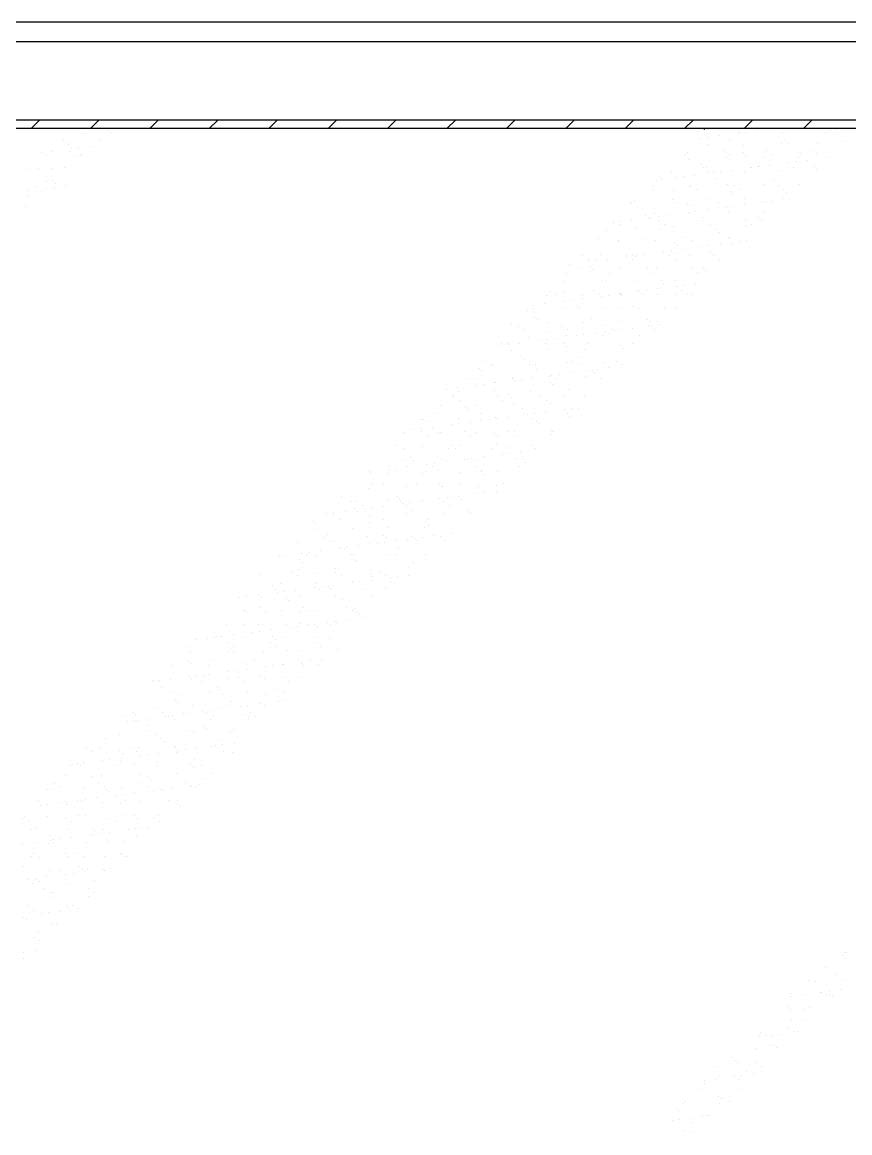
# Model space of a CAD drawing. Header units: inches. Extents: x 11.8 to 54.3, y 10.8 to 35.6.
# Drawn here: x 37.0017 to 37.2972, y 29.3958 to 29.7923 of the extents above; entities that cross this region are included whole.
import ezdxf

# ---------------------------------------------------------------- set-up
doc = ezdxf.new("R2010")
doc.units = ezdxf.units.IN
doc.header["$MEASUREMENT"] = 0
doc.layers.add('02', color=2, linetype='Continuous')

msp = doc.modelspace()

# ---------------------------------------------------------------- linework, layer by layer
at = {"layer": '02'}
for p, q in [((37.54018, 29.79234), (36.70818, 29.79234)), ((37.53518, 29.78534), (36.71318, 29.78534)), ((37.50518, 29.75734), (36.74318, 29.75734)), ((37.00485, 29.75434), (37.00785, 29.75734)), ((37.02606, 29.75434), (37.02906, 29.75734)), ((37.04728, 29.75434), (37.05028, 29.75734)), ((37.06849, 29.75434), (37.07149, 29.75734)), ((37.0897, 29.75434), (37.0927, 29.75734)), ((37.11092, 29.75434), (37.11392, 29.75734)), ((37.13213, 29.75434), (37.13513, 29.75734)), ((37.15334, 29.75434), (37.15634, 29.75734)), ((37.17456, 29.75434), (37.17756, 29.75734)), ((37.19577, 29.75434), (37.19877, 29.75734)), ((37.21698, 29.75434), (37.21998, 29.75734)), ((37.2382, 29.75434), (37.2412, 29.75734)), ((37.25941, 29.75434), (37.26241, 29.75734)), ((37.28062, 29.75434), (37.28362, 29.75734)), ((37.50418, 29.75434), (36.74418, 29.75434)), ((37.03237, 29.75382), (37.03237, 29.75382)), ((37.24514, 29.75403), (37.24545, 29.75434)), ((37.24986, 29.75429), (37.24986, 29.75429)), ((37.25278, 29.7535), (37.25278, 29.7535)), ((37.264, 29.75355), (37.264, 29.75355)), ((37.26587, 29.75366), (37.26587, 29.75366)), ((37.27866, 29.7536), (37.27866, 29.7536)), ((37.29017, 29.75368), (37.29017, 29.75368)), ((37.29217, 29.75409), (37.29217, 29.75409)), ((37.01649, 29.74994), (37.01649, 29.74994)), ((37.01733, 29.74943), (37.01733, 29.74943)), ((37.02407, 29.7525), (37.02407, 29.7525)), ((37.02957, 29.75011), (37.02957, 29.75011)), ((37.03329, 29.75297), (37.03329, 29.75297)), ((37.24387, 29.7509), (37.24387, 29.7509)), ((37.24647, 29.75124), (37.24647, 29.75124)), ((37.25054, 29.75178), (37.25054, 29.75178)), ((37.25421, 29.75031), (37.25421, 29.75031)), ((37.25733, 29.75267), (37.25733, 29.75267)), ((37.25763, 29.75293), (37.25763, 29.75293)), ((37.25993, 29.75301), (37.25993, 29.75301)), ((37.2732, 29.75296), (37.2732, 29.75296)), ((37.27422, 29.75013), (37.27422, 29.75013)), ((37.28877, 29.75298), (37.28877, 29.75298)), ((37.29452, 29.74969), (37.29452, 29.74969)), ((37.00845, 29.7458), (37.00845, 29.7458)), ((37.01252, 29.74633), (37.01252, 29.74633)), ((37.01826, 29.74858), (37.01826, 29.74858)), ((37.01841, 29.74616), (37.01841, 29.74616)), ((37.01931, 29.74723), (37.01931, 29.74723)), ((37.02191, 29.74757), (37.02191, 29.74757)), ((37.02598, 29.74811), (37.02598, 29.74811)), ((37.23918, 29.74592), (37.23918, 29.74592)), ((37.24634, 29.74855), (37.24634, 29.74855)), ((37.25197, 29.74659), (37.25197, 29.74659)), ((37.25913, 29.74849), (37.25913, 29.74849)), ((37.25919, 29.74574), (37.25919, 29.74574)), ((37.26754, 29.74661), (37.26754, 29.74661)), ((37.27263, 29.74898), (37.27263, 29.74898)), ((37.27514, 29.74929), (37.27514, 29.74929)), ((37.28311, 29.74664), (37.28311, 29.74664)), ((37.28572, 29.74914), (37.28572, 29.74914)), ((37.01004, 29.745), (37.01004, 29.745)), ((37.02051, 29.74482), (37.02051, 29.74482)), ((37.02261, 29.7446), (37.02261, 29.7446)), ((37.02283, 29.74494), (37.02283, 29.74494)), ((37.2385, 29.74521), (37.2385, 29.74521)), ((37.23959, 29.74338), (37.23959, 29.74338)), ((37.2531, 29.74386), (37.2531, 29.74386)), ((37.25407, 29.74524), (37.25407, 29.74524)), ((37.26011, 29.7449), (37.26011, 29.7449)), ((37.26619, 29.74403), (37.26619, 29.74403)), ((37.26965, 29.74527), (37.26965, 29.74527)), ((37.2754, 29.74211), (37.2754, 29.74211)), ((37.278, 29.74245), (37.278, 29.74245)), ((37.27898, 29.74397), (37.27898, 29.74397)), ((37.27949, 29.7453), (37.27949, 29.7453)), ((37.28207, 29.74298), (37.28207, 29.74298)), ((37.28522, 29.7453), (37.28522, 29.7453)), ((37.28886, 29.74388), (37.28886, 29.74388)), ((37.0033, 29.73982), (37.0033, 29.73982)), ((37.00758, 29.74021), (37.00758, 29.74021)), ((37.01253, 29.73995), (37.01253, 29.73995)), ((37.0168, 29.74031), (37.0168, 29.74031)), ((37.23356, 29.73875), (37.23356, 29.73875)), ((37.24169, 29.73767), (37.24169, 29.73767)), ((37.24416, 29.74136), (37.24416, 29.74136)), ((37.24508, 29.74051), (37.24508, 29.74051)), ((37.24609, 29.74038), (37.24609, 29.74038)), ((37.24665, 29.73892), (37.24665, 29.73892)), ((37.24848, 29.73856), (37.24848, 29.73856)), ((37.25108, 29.7389), (37.25108, 29.7389)), ((37.25515, 29.73944), (37.25515, 29.73944)), ((37.25944, 29.73886), (37.25944, 29.73886)), ((37.26167, 29.74041), (37.26167, 29.74041)), ((37.26194, 29.74033), (37.26194, 29.74033)), ((37.26446, 29.74091), (37.26446, 29.74091)), ((37.26454, 29.74068), (37.26454, 29.74068)), ((37.26861, 29.74121), (37.26861, 29.74121)), ((37.27295, 29.73934), (37.27295, 29.73934)), ((37.27724, 29.74044), (37.27724, 29.74044)), ((37.28447, 29.74074), (37.28447, 29.74074)), ((37.28539, 29.7399), (37.28539, 29.7399)), ((37.00687, 29.73361), (37.00687, 29.73361)), ((37.01035, 29.73536), (37.01035, 29.73536)), ((37.01255, 29.73565), (37.01255, 29.73565)), ((37.01306, 29.73346), (37.01306, 29.73346)), ((37.01347, 29.73481), (37.01347, 29.73481)), ((37.01713, 29.73399), (37.01713, 29.73399)), ((37.22712, 29.7338), (37.22712, 29.7338)), ((37.22823, 29.7359), (37.22823, 29.7359)), ((37.22913, 29.73697), (37.22913, 29.73697)), ((37.23005, 29.73612), (37.23005, 29.73612)), ((37.23502, 29.73679), (37.23502, 29.73679)), ((37.23763, 29.73713), (37.23763, 29.73713)), ((37.23991, 29.73374), (37.23991, 29.73374)), ((37.24043, 29.73404), (37.24043, 29.73404)), ((37.24943, 29.73653), (37.24943, 29.73653)), ((37.25341, 29.73423), (37.25341, 29.73423)), ((37.256, 29.73407), (37.256, 29.73407)), ((37.2665, 29.7344), (37.2665, 29.7344)), ((37.26944, 29.73635), (37.26944, 29.73635)), ((37.27036, 29.73551), (37.27036, 29.73551)), ((37.27157, 29.73409), (37.27157, 29.73409)), ((37.27929, 29.73433), (37.27929, 29.73433)), ((37.00361, 29.73019), (37.00361, 29.73019)), ((37.00367, 29.73222), (37.00367, 29.73222)), ((37.00898, 29.73227), (37.00898, 29.73227)), ((37.01046, 29.73312), (37.01046, 29.73312)), ((37.22697, 29.73267), (37.22697, 29.73267)), ((37.2344, 29.73214), (37.2344, 29.73214)), ((37.24254, 29.73269), (37.24254, 29.73269)), ((37.25441, 29.73197), (37.25441, 29.73197)), ((37.25533, 29.73112), (37.25533, 29.73112)), ((37.25811, 29.73272), (37.25811, 29.73272)), ((37.27326, 29.72971), (37.27326, 29.72971)), ((37.27368, 29.73275), (37.27368, 29.73275)), ((37.27471, 29.73152), (37.27471, 29.73152)), ((37.00279, 29.72643), (37.00279, 29.72643)), ((37.21899, 29.7278), (37.21899, 29.7278)), ((37.21937, 29.72775), (37.21937, 29.72775)), ((37.22037, 29.72863), (37.22037, 29.72863)), ((37.23388, 29.72912), (37.23388, 29.72912)), ((37.23456, 29.72783), (37.23456, 29.72783)), ((37.23938, 29.72758), (37.23938, 29.72758)), ((37.2403, 29.72673), (37.2403, 29.72673)), ((37.24697, 29.72928), (37.24697, 29.72928)), ((37.25013, 29.72786), (37.25013, 29.72786)), ((37.25309, 29.72622), (37.25309, 29.72622)), ((37.25569, 29.72657), (37.25569, 29.72657)), ((37.25968, 29.72714), (37.25968, 29.72714)), ((37.25976, 29.72922), (37.25976, 29.72922)), ((37.25976, 29.7271), (37.25976, 29.7271)), ((37.2657, 29.72789), (37.2657, 29.72789)), ((37.26655, 29.72799), (37.26655, 29.72799)), ((37.26915, 29.72834), (37.26915, 29.72834)), ((37.27322, 29.72887), (37.27322, 29.72887)), ((37.21938, 29.72178), (37.21938, 29.72178)), ((37.22435, 29.72319), (37.22435, 29.72319)), ((37.22527, 29.72234), (37.22527, 29.72234)), ((37.22617, 29.72268), (37.22617, 29.72268)), ((37.22743, 29.72417), (37.22743, 29.72417)), ((37.22878, 29.72302), (37.22878, 29.72302)), ((37.23284, 29.72356), (37.23284, 29.72356)), ((37.23963, 29.72445), (37.23963, 29.72445)), ((37.24022, 29.72411), (37.24022, 29.72411)), ((37.24224, 29.72479), (37.24224, 29.72479)), ((37.24465, 29.72275), (37.24465, 29.72275)), ((37.2463, 29.72533), (37.2463, 29.72533)), ((37.25373, 29.7246), (37.25373, 29.7246)), ((37.26466, 29.72258), (37.26466, 29.72258)), ((37.26558, 29.72173), (37.26558, 29.72173)), ((37.26682, 29.72476), (37.26682, 29.72476)), ((37.21024, 29.71796), (37.21024, 29.71796)), ((37.21271, 29.72091), (37.21271, 29.72091)), ((37.21333, 29.72146), (37.21333, 29.72146)), ((37.21532, 29.72125), (37.21532, 29.72125)), ((37.21544, 29.72012), (37.21544, 29.72012)), ((37.22069, 29.719), (37.22069, 29.719)), ((37.2289, 29.72149), (37.2289, 29.72149)), ((37.22962, 29.71836), (37.22962, 29.71836)), ((37.23101, 29.72014), (37.23101, 29.72014)), ((37.23419, 29.71948), (37.23419, 29.71948)), ((37.24447, 29.72152), (37.24447, 29.72152)), ((37.24658, 29.72017), (37.24658, 29.72017)), ((37.24728, 29.71965), (37.24728, 29.71965)), ((37.24963, 29.71819), (37.24963, 29.71819)), ((37.26004, 29.72154), (37.26004, 29.72154)), ((37.26007, 29.71959), (37.26007, 29.71959)), ((37.26215, 29.7202), (37.26215, 29.7202)), ((37.20746, 29.71525), (37.20746, 29.71525)), ((37.21459, 29.71397), (37.21459, 29.71397)), ((37.21466, 29.71437), (37.21466, 29.71437)), ((37.22303, 29.71528), (37.22303, 29.71528)), ((37.22775, 29.71454), (37.22775, 29.71454)), ((37.2346, 29.7138), (37.2346, 29.7138)), ((37.2386, 29.71531), (37.2386, 29.71531)), ((37.24054, 29.71447), (37.24054, 29.71447)), ((37.25055, 29.71734), (37.25055, 29.71734)), ((37.25404, 29.71496), (37.25404, 29.71496)), ((37.25417, 29.71534), (37.25417, 29.71534)), ((37.2577, 29.71388), (37.2577, 29.71388)), ((37.2603, 29.71423), (37.2603, 29.71423)), ((37.23078, 29.71034), (37.23078, 29.71034)), ((37.23339, 29.71068), (37.23339, 29.71068)), ((37.23451, 29.70985), (37.23451, 29.70985)), ((37.23552, 29.71295), (37.23552, 29.71295)), ((37.23745, 29.71122), (37.23745, 29.71122)), ((37.24424, 29.71211), (37.24424, 29.71211)), ((37.24685, 29.71245), (37.24685, 29.71245)), ((37.2476, 29.71001), (37.2476, 29.71001)), ((37.25091, 29.71299), (37.25091, 29.71299)), ((37.2549, 29.71336), (37.2549, 29.71336)), ((37.19707, 29.7059), (37.19707, 29.7059)), ((37.2018, 29.70891), (37.2018, 29.70891)), ((37.20387, 29.7068), (37.20387, 29.7068)), ((37.20391, 29.70757), (37.20391, 29.70757)), ((37.20647, 29.70714), (37.20647, 29.70714)), ((37.20821, 29.70942), (37.20821, 29.70942)), ((37.21053, 29.70767), (37.21053, 29.70767)), ((37.21732, 29.70857), (37.21732, 29.70857)), ((37.21737, 29.70894), (37.21737, 29.70894)), ((37.21948, 29.7076), (37.21948, 29.7076)), ((37.21957, 29.70941), (37.21957, 29.70941)), ((37.21993, 29.70891), (37.21993, 29.70891)), ((37.22049, 29.70857), (37.22049, 29.70857)), ((37.221, 29.70936), (37.221, 29.70936)), ((37.22399, 29.70945), (37.22399, 29.70945)), ((37.23294, 29.70897), (37.23294, 29.70897)), ((37.23505, 29.70762), (37.23505, 29.70762)), ((37.23987, 29.70897), (37.23987, 29.70897)), ((37.24851, 29.709), (37.24851, 29.709)), ((37.25062, 29.70765), (37.25062, 29.70765)), ((37.19593, 29.7027), (37.19593, 29.7027)), ((37.20147, 29.70425), (37.20147, 29.70425)), ((37.20453, 29.70502), (37.20453, 29.70502)), ((37.20546, 29.70418), (37.20546, 29.70418)), ((37.2115, 29.70273), (37.2115, 29.70273)), ((37.21498, 29.70473), (37.21498, 29.70473)), ((37.22484, 29.70458), (37.22484, 29.70458)), ((37.22707, 29.70276), (37.22707, 29.70276)), ((37.22806, 29.7049), (37.22806, 29.7049)), ((37.24085, 29.70484), (37.24085, 29.70484)), ((37.24264, 29.70279), (37.24264, 29.70279)), ((37.24484, 29.70441), (37.24484, 29.70441)), ((37.24577, 29.70356), (37.24577, 29.70356)), ((37.19544, 29.69962), (37.19544, 29.69962)), ((37.20853, 29.69979), (37.20853, 29.69979)), ((37.20981, 29.70019), (37.20981, 29.70019)), ((37.22132, 29.69973), (37.22132, 29.69973)), ((37.22981, 29.70002), (37.22981, 29.70002)), ((37.23074, 29.69917), (37.23074, 29.69917)), ((37.23482, 29.70021), (37.23482, 29.70021)), ((37.23539, 29.698), (37.23539, 29.698)), ((37.238, 29.69834), (37.238, 29.69834)), ((37.24206, 29.69888), (37.24206, 29.69888)), ((37.189, 29.69468), (37.189, 29.69468)), ((37.19027, 29.69636), (37.19027, 29.69636)), ((37.19237, 29.69502), (37.19237, 29.69502)), ((37.19478, 29.6958), (37.19478, 29.6958)), ((37.20179, 29.69461), (37.20179, 29.69461)), ((37.20584, 29.69639), (37.20584, 29.69639)), ((37.20794, 29.69505), (37.20794, 29.69505)), ((37.20848, 29.69446), (37.20848, 29.69446)), ((37.21108, 29.6948), (37.21108, 29.6948)), ((37.21478, 29.69563), (37.21478, 29.69563)), ((37.21514, 29.69533), (37.21514, 29.69533)), ((37.21529, 29.6951), (37.21529, 29.6951)), ((37.2157, 29.69479), (37.2157, 29.69479)), ((37.22141, 29.69642), (37.22141, 29.69642)), ((37.22193, 29.69623), (37.22193, 29.69623)), ((37.22351, 29.69508), (37.22351, 29.69508)), ((37.22454, 29.69657), (37.22454, 29.69657)), ((37.22838, 29.69527), (37.22838, 29.69527)), ((37.2286, 29.69711), (37.2286, 29.69711)), ((37.23508, 29.69519), (37.23508, 29.69519)), ((37.23698, 29.69645), (37.23698, 29.69645)), ((37.23909, 29.6951), (37.23909, 29.6951)), ((37.24117, 29.69521), (37.24117, 29.69521)), ((37.18416, 29.69126), (37.18416, 29.69126)), ((37.18439, 29.69016), (37.18439, 29.69016)), ((37.18823, 29.69179), (37.18823, 29.69179)), ((37.19502, 29.69269), (37.19502, 29.69269)), ((37.19576, 29.68999), (37.19576, 29.68999)), ((37.19762, 29.69303), (37.19762, 29.69303)), ((37.19975, 29.69124), (37.19975, 29.69124)), ((37.19996, 29.69018), (37.19996, 29.69018)), ((37.20067, 29.6904), (37.20067, 29.6904)), ((37.20168, 29.69356), (37.20168, 29.69356)), ((37.20884, 29.69015), (37.20884, 29.69015)), ((37.21553, 29.69021), (37.21553, 29.69021)), ((37.22005, 29.6908), (37.22005, 29.6908)), ((37.22163, 29.69009), (37.22163, 29.69009)), ((37.23111, 29.69024), (37.23111, 29.69024)), ((37.23514, 29.69058), (37.23514, 29.69058)), ((37.18225, 29.6895), (37.18225, 29.6895)), ((37.18472, 29.68685), (37.18472, 29.68685)), ((37.18564, 29.68601), (37.18564, 29.68601)), ((37.20502, 29.68641), (37.20502, 29.68641)), ((37.22503, 29.68624), (37.22503, 29.68624)), ((37.17622, 29.68487), (37.17622, 29.68487)), ((37.17873, 29.68381), (37.17873, 29.68381)), ((37.18084, 29.68247), (37.18084, 29.68247)), ((37.18931, 29.68504), (37.18931, 29.68504)), ((37.18999, 29.68202), (37.18999, 29.68202)), ((37.1943, 29.68384), (37.1943, 29.68384)), ((37.19641, 29.6825), (37.19641, 29.6825)), ((37.2021, 29.68498), (37.2021, 29.68498)), ((37.20987, 29.68387), (37.20987, 29.68387)), ((37.21198, 29.68253), (37.21198, 29.68253)), ((37.21309, 29.68212), (37.21309, 29.68212)), ((37.21561, 29.68547), (37.21561, 29.68547)), ((37.21569, 29.68246), (37.21569, 29.68246)), ((37.21975, 29.683), (37.21975, 29.683)), ((37.22544, 29.6839), (37.22544, 29.6839)), ((37.22595, 29.6854), (37.22595, 29.6854)), ((37.22654, 29.68389), (37.22654, 29.68389)), ((37.22755, 29.68256), (37.22755, 29.68256)), ((37.22869, 29.68563), (37.22869, 29.68563)), ((37.22915, 29.68423), (37.22915, 29.68423)), ((37.18257, 29.67987), (37.18257, 29.67987)), ((37.18617, 29.67857), (37.18617, 29.67857)), ((37.18877, 29.67892), (37.18877, 29.67892)), ((37.19284, 29.67945), (37.19284, 29.67945)), ((37.19607, 29.68035), (37.19607, 29.68035)), ((37.19963, 29.68035), (37.19963, 29.68035)), ((37.20223, 29.68069), (37.20223, 29.68069)), ((37.20629, 29.68122), (37.20629, 29.68122)), ((37.20916, 29.68052), (37.20916, 29.68052)), ((37.21, 29.68185), (37.21, 29.68185)), ((37.21092, 29.68101), (37.21092, 29.68101)), ((37.22195, 29.68046), (37.22195, 29.68046)), ((37.17271, 29.6768), (37.17271, 29.6768)), ((37.17286, 29.67761), (37.17286, 29.67761)), ((37.17496, 29.67764), (37.17496, 29.67764)), ((37.17531, 29.67715), (37.17531, 29.67715)), ((37.17654, 29.67524), (37.17654, 29.67524)), ((37.17938, 29.67768), (37.17938, 29.67768)), ((37.18843, 29.67763), (37.18843, 29.67763)), ((37.18963, 29.67541), (37.18963, 29.67541)), ((37.19497, 29.67746), (37.19497, 29.67746)), ((37.19589, 29.67662), (37.19589, 29.67662)), ((37.20242, 29.67535), (37.20242, 29.67535)), ((37.204, 29.67766), (37.204, 29.67766)), ((37.21527, 29.67702), (37.21527, 29.67702)), ((37.21592, 29.67583), (37.21592, 29.67583)), ((37.21957, 29.67769), (37.21957, 29.67769)), ((37.1672, 29.67126), (37.1672, 29.67126)), ((37.17009, 29.67029), (37.17009, 29.67029)), ((37.17994, 29.67308), (37.17994, 29.67308)), ((37.18086, 29.67223), (37.18086, 29.67223)), ((37.18277, 29.67129), (37.18277, 29.67129)), ((37.18288, 29.67023), (37.18288, 29.67023)), ((37.19639, 29.67072), (37.19639, 29.67072)), ((37.19834, 29.67132), (37.19834, 29.67132)), ((37.20024, 29.67263), (37.20024, 29.67263)), ((37.20947, 29.67089), (37.20947, 29.67089)), ((37.21391, 29.67135), (37.21391, 29.67135)), ((37.16491, 29.66869), (37.16491, 29.66869)), ((37.16583, 29.66784), (37.16583, 29.66784)), ((37.16931, 29.66992), (37.16931, 29.66992)), ((37.18488, 29.66995), (37.18488, 29.66995)), ((37.18521, 29.66824), (37.18521, 29.66824)), ((37.19078, 29.66624), (37.19078, 29.66624)), ((37.19338, 29.66658), (37.19338, 29.66658)), ((37.19745, 29.66711), (37.19745, 29.66711)), ((37.20045, 29.66998), (37.20045, 29.66998)), ((37.20424, 29.66801), (37.20424, 29.66801)), ((37.20522, 29.66807), (37.20522, 29.66807)), ((37.20614, 29.66723), (37.20614, 29.66723)), ((37.20684, 29.66835), (37.20684, 29.66835)), ((37.2109, 29.66889), (37.2109, 29.66889)), ((37.21602, 29.67001), (37.21602, 29.67001)), ((37.16133, 29.66506), (37.16133, 29.66506)), ((37.16335, 29.66512), (37.16335, 29.66512)), ((37.16386, 29.66269), (37.16386, 29.66269)), ((37.16646, 29.66303), (37.16646, 29.66303)), ((37.17018, 29.66386), (37.17018, 29.66386)), ((37.17053, 29.66357), (37.17053, 29.66357)), ((37.17685, 29.66561), (37.17685, 29.66561)), ((37.1769, 29.66509), (37.1769, 29.66509)), ((37.17732, 29.66446), (37.17732, 29.66446)), ((37.17992, 29.66481), (37.17992, 29.66481)), ((37.18399, 29.66534), (37.18399, 29.66534)), ((37.18994, 29.66577), (37.18994, 29.66577)), ((37.19019, 29.66368), (37.19019, 29.66368)), ((37.19111, 29.66284), (37.19111, 29.66284)), ((37.19247, 29.66511), (37.19247, 29.66511)), ((37.20273, 29.66571), (37.20273, 29.66571)), ((37.20804, 29.66514), (37.20804, 29.66514)), ((37.153, 29.66126), (37.153, 29.66126)), ((37.15515, 29.65947), (37.15515, 29.65947)), ((37.15567, 29.65872), (37.15567, 29.65872)), ((37.15707, 29.6618), (37.15707, 29.6618)), ((37.15732, 29.66049), (37.15732, 29.66049)), ((37.17041, 29.66066), (37.17041, 29.66066)), ((37.17124, 29.65874), (37.17124, 29.65874)), ((37.17516, 29.6593), (37.17516, 29.6593)), ((37.17608, 29.65845), (37.17608, 29.65845)), ((37.1832, 29.6606), (37.1832, 29.6606)), ((37.18681, 29.65877), (37.18681, 29.65877)), ((37.19546, 29.65885), (37.19546, 29.65885)), ((37.1967, 29.66109), (37.1967, 29.66109)), ((37.20238, 29.6588), (37.20238, 29.6588)), ((37.15087, 29.65555), (37.15087, 29.65555)), ((37.15778, 29.65737), (37.15778, 29.65737)), ((37.16013, 29.65491), (37.16013, 29.65491)), ((37.16366, 29.65549), (37.16366, 29.65549)), ((37.17335, 29.6574), (37.17335, 29.6574)), ((37.17717, 29.65597), (37.17717, 29.65597)), ((37.18043, 29.65447), (37.18043, 29.65447)), ((37.18892, 29.65743), (37.18892, 29.65743)), ((37.19025, 29.65614), (37.19025, 29.65614)), ((37.19799, 29.65424), (37.19799, 29.65424)), ((37.20044, 29.65429), (37.20044, 29.65429)), ((37.14413, 29.65037), (37.14413, 29.65037)), ((37.1451, 29.65052), (37.1451, 29.65052)), ((37.1498, 29.65251), (37.1498, 29.65251)), ((37.15763, 29.65086), (37.15763, 29.65086)), ((37.16105, 29.65406), (37.16105, 29.65406)), ((37.16537, 29.65254), (37.16537, 29.65254)), ((37.16847, 29.65035), (37.16847, 29.65035)), ((37.17072, 29.65103), (37.17072, 29.65103)), ((37.17107, 29.6507), (37.17107, 29.6507)), ((37.17514, 29.65123), (37.17514, 29.65123)), ((37.18094, 29.65257), (37.18094, 29.65257)), ((37.18193, 29.65212), (37.18193, 29.65212)), ((37.18351, 29.65096), (37.18351, 29.65096)), ((37.18453, 29.65247), (37.18453, 29.65247)), ((37.1886, 29.653), (37.1886, 29.653)), ((37.19539, 29.6539), (37.19539, 29.6539)), ((37.19651, 29.65259), (37.19651, 29.65259)), ((37.19702, 29.65145), (37.19702, 29.65145)), ((37.14155, 29.64681), (37.14155, 29.64681)), ((37.14416, 29.64715), (37.14416, 29.64715)), ((37.14602, 29.64967), (37.14602, 29.64967)), ((37.14822, 29.64769), (37.14822, 29.64769)), ((37.15501, 29.64858), (37.15501, 29.64858)), ((37.15761, 29.64892), (37.15761, 29.64892)), ((37.16168, 29.64946), (37.16168, 29.64946)), ((37.1654, 29.65008), (37.1654, 29.65008)), ((37.17528, 29.64622), (37.17528, 29.64622)), ((37.17748, 29.64634), (37.17748, 29.64634)), ((37.1854, 29.64991), (37.1854, 29.64991)), ((37.18633, 29.64906), (37.18633, 29.64906)), ((37.19057, 29.6465), (37.19057, 29.6465)), ((37.19085, 29.64625), (37.19085, 29.64625)), ((37.1381, 29.64575), (37.1381, 29.64575)), ((37.14413, 29.64617), (37.14413, 29.64617)), ((37.14624, 29.64482), (37.14624, 29.64482)), ((37.15037, 29.64569), (37.15037, 29.64569)), ((37.15119, 29.64591), (37.15119, 29.64591)), ((37.15971, 29.6462), (37.15971, 29.6462)), ((37.16181, 29.64485), (37.16181, 29.64485)), ((37.16398, 29.64585), (37.16398, 29.64585)), ((37.17037, 29.64552), (37.17037, 29.64552)), ((37.1713, 29.64467), (37.1713, 29.64467)), ((37.17738, 29.64488), (37.17738, 29.64488)), ((37.19068, 29.64507), (37.19068, 29.64507)), ((37.13534, 29.6413), (37.13534, 29.6413)), ((37.13826, 29.63996), (37.13826, 29.63996)), ((37.14444, 29.64074), (37.14444, 29.64074)), ((37.15383, 29.63999), (37.15383, 29.63999)), ((37.15534, 29.64113), (37.15534, 29.64113)), ((37.15627, 29.64028), (37.15627, 29.64028)), ((37.15795, 29.64122), (37.15795, 29.64122)), ((37.1694, 29.64002), (37.1694, 29.64002)), ((37.17104, 29.64139), (37.17104, 29.64139)), ((37.17565, 29.64069), (37.17565, 29.64069)), ((37.17568, 29.63836), (37.17568, 29.63836)), ((37.17975, 29.63889), (37.17975, 29.63889)), ((37.18383, 29.64133), (37.18383, 29.64133)), ((37.18498, 29.64004), (37.18498, 29.64004)), ((37.13841, 29.63611), (37.13841, 29.63611)), ((37.14031, 29.63674), (37.14031, 29.63674)), ((37.14123, 29.6359), (37.14123, 29.6359)), ((37.14616, 29.63447), (37.14616, 29.63447)), ((37.14877, 29.63481), (37.14877, 29.63481)), ((37.1515, 29.63628), (37.1515, 29.63628)), ((37.15283, 29.63535), (37.15283, 29.63535)), ((37.15962, 29.63624), (37.15962, 29.63624)), ((37.16061, 29.6363), (37.16061, 29.6363)), ((37.16222, 29.63658), (37.16222, 29.63658)), ((37.16429, 29.63622), (37.16429, 29.63622)), ((37.16629, 29.63712), (37.16629, 29.63712)), ((37.17308, 29.63801), (37.17308, 29.63801)), ((37.1778, 29.6367), (37.1778, 29.6367)), ((37.18062, 29.63613), (37.18062, 29.63613)), ((37.18154, 29.63528), (37.18154, 29.63528)), ((37.12528, 29.63235), (37.12528, 29.63235)), ((37.12591, 29.6318), (37.12591, 29.6318)), ((37.1262, 29.63151), (37.1262, 29.63151)), ((37.13197, 29.63117), (37.13197, 29.63117)), ((37.1326, 29.63362), (37.1326, 29.63362)), ((37.1327, 29.6327), (37.1327, 29.6327)), ((37.13471, 29.63228), (37.13471, 29.63228)), ((37.13531, 29.63304), (37.13531, 29.63304)), ((37.13937, 29.63358), (37.13937, 29.63358)), ((37.14476, 29.6311), (37.14476, 29.6311)), ((37.14558, 29.63191), (37.14558, 29.63191)), ((37.14817, 29.63365), (37.14817, 29.63365)), ((37.15028, 29.6323), (37.15028, 29.6323)), ((37.15826, 29.63159), (37.15826, 29.63159)), ((37.16374, 29.63367), (37.16374, 29.63367)), ((37.16559, 29.63174), (37.16559, 29.63174)), ((37.16585, 29.63233), (37.16585, 29.63233)), ((37.16651, 29.63089), (37.16651, 29.63089)), ((37.17135, 29.63176), (37.17135, 29.63176)), ((37.17931, 29.6337), (37.17931, 29.6337)), ((37.12673, 29.62741), (37.12673, 29.62741)), ((37.13055, 29.62752), (37.13055, 29.62752)), ((37.13873, 29.62648), (37.13873, 29.62648)), ((37.1423, 29.62744), (37.1423, 29.62744)), ((37.15056, 29.62735), (37.15056, 29.62735)), ((37.15148, 29.6265), (37.15148, 29.6265)), ((37.15182, 29.62664), (37.15182, 29.62664)), ((37.15787, 29.62747), (37.15787, 29.62747)), ((37.16461, 29.62658), (37.16461, 29.62658)), ((37.17086, 29.62691), (37.17086, 29.62691)), ((37.17344, 29.6275), (37.17344, 29.6275)), ((37.11552, 29.62313), (37.11552, 29.62313)), ((37.12522, 29.62599), (37.12522, 29.62599)), ((37.13553, 29.62296), (37.13553, 29.62296)), ((37.15338, 29.62247), (37.15338, 29.62247)), ((37.15583, 29.62252), (37.15583, 29.62252)), ((37.15744, 29.62301), (37.15744, 29.62301)), ((37.16423, 29.6239), (37.16423, 29.6239)), ((37.16683, 29.62425), (37.16683, 29.62425)), ((37.1709, 29.62478), (37.1709, 29.62478)), ((37.1192, 29.62136), (37.1192, 29.62136)), ((37.1205, 29.61857), (37.1205, 29.61857)), ((37.12107, 29.62107), (37.12107, 29.62107)), ((37.12318, 29.61973), (37.12318, 29.61973)), ((37.12385, 29.61859), (37.12385, 29.61859)), ((37.12646, 29.61893), (37.12646, 29.61893)), ((37.13052, 29.61947), (37.13052, 29.61947)), ((37.13228, 29.62153), (37.13228, 29.62153)), ((37.13645, 29.62212), (37.13645, 29.62212)), ((37.13664, 29.6211), (37.13664, 29.6211)), ((37.13731, 29.62036), (37.13731, 29.62036)), ((37.13875, 29.61975), (37.13875, 29.61975)), ((37.13992, 29.6207), (37.13992, 29.6207)), ((37.14398, 29.62124), (37.14398, 29.62124)), ((37.14507, 29.62147), (37.14507, 29.62147)), ((37.15077, 29.62213), (37.15077, 29.62213)), ((37.15221, 29.62113), (37.15221, 29.62113)), ((37.15432, 29.61978), (37.15432, 29.61978)), ((37.15858, 29.62196), (37.15858, 29.62196)), ((37.1104, 29.61682), (37.1104, 29.61682)), ((37.11275, 29.61642), (37.11275, 29.61642)), ((37.113, 29.61716), (37.113, 29.61716)), ((37.1152, 29.61486), (37.1152, 29.61486)), ((37.11706, 29.61769), (37.11706, 29.61769)), ((37.12142, 29.61773), (37.12142, 29.61773)), ((37.12554, 29.61636), (37.12554, 29.61636)), ((37.13077, 29.61489), (37.13077, 29.61489)), ((37.13904, 29.61684), (37.13904, 29.61684)), ((37.1408, 29.61813), (37.1408, 29.61813)), ((37.14634, 29.61492), (37.14634, 29.61492)), ((37.15213, 29.61701), (37.15213, 29.61701)), ((37.16081, 29.61796), (37.16081, 29.61796)), ((37.16173, 29.61711), (37.16173, 29.61711)), ((37.10547, 29.61418), (37.10547, 29.61418)), ((37.10601, 29.61124), (37.10601, 29.61124)), ((37.10639, 29.61334), (37.10639, 29.61334)), ((37.11951, 29.61173), (37.11951, 29.61173)), ((37.12577, 29.61374), (37.12577, 29.61374)), ((37.1326, 29.6119), (37.1326, 29.6119)), ((37.14539, 29.61184), (37.14539, 29.61184)), ((37.14578, 29.61357), (37.14578, 29.61357)), ((37.1467, 29.61273), (37.1467, 29.61273)), ((37.09998, 29.60662), (37.09998, 29.60662)), ((37.10954, 29.60852), (37.10954, 29.60852)), ((37.11074, 29.60935), (37.11074, 29.60935)), ((37.11165, 29.60718), (37.11165, 29.60718)), ((37.11306, 29.60678), (37.11306, 29.60678)), ((37.12511, 29.60855), (37.12511, 29.60855)), ((37.12585, 29.60672), (37.12585, 29.60672)), ((37.12722, 29.60721), (37.12722, 29.60721)), ((37.13075, 29.60918), (37.13075, 29.60918)), ((37.13107, 29.60659), (37.13107, 29.60659)), ((37.13167, 29.60834), (37.13167, 29.60834)), ((37.13513, 29.60713), (37.13513, 29.60713)), ((37.13936, 29.60721), (37.13936, 29.60721)), ((37.14068, 29.60858), (37.14068, 29.60858)), ((37.14192, 29.60802), (37.14192, 29.60802)), ((37.14279, 29.60723), (37.14279, 29.60723)), ((37.14453, 29.60836), (37.14453, 29.60836)), ((37.14859, 29.6089), (37.14859, 29.6089)), ((37.15105, 29.60874), (37.15105, 29.60874)), ((37.15245, 29.60738), (37.15245, 29.60738)), ((37.15538, 29.60979), (37.15538, 29.60979)), ((37.10155, 29.60271), (37.10155, 29.60271)), ((37.10415, 29.60305), (37.10415, 29.60305)), ((37.10821, 29.60358), (37.10821, 29.60358)), ((37.11501, 29.60448), (37.11501, 29.60448)), ((37.11572, 29.60479), (37.11572, 29.60479)), ((37.11664, 29.60395), (37.11664, 29.60395)), ((37.11761, 29.60482), (37.11761, 29.60482)), ((37.12167, 29.60535), (37.12167, 29.60535)), ((37.12846, 29.60625), (37.12846, 29.60625)), ((37.13602, 29.60435), (37.13602, 29.60435)), ((37.09353, 29.60167), (37.09353, 29.60167)), ((37.09476, 29.60181), (37.09476, 29.60181)), ((37.10069, 29.60041), (37.10069, 29.60041)), ((37.10161, 29.59956), (37.10161, 29.59956)), ((37.10367, 29.60231), (37.10367, 29.60231)), ((37.10632, 29.60161), (37.10632, 29.60161)), ((37.11924, 29.60234), (37.11924, 29.60234)), ((37.11983, 29.6021), (37.11983, 29.6021)), ((37.12099, 29.59996), (37.12099, 29.59996)), ((37.13291, 29.60226), (37.13291, 29.60226)), ((37.13481, 29.60237), (37.13481, 29.60237)), ((37.141, 29.59979), (37.141, 29.59979)), ((37.14192, 29.59895), (37.14192, 29.59895)), ((37.1457, 29.6022), (37.1457, 29.6022)), ((37.08658, 29.59517), (37.08658, 29.59517)), ((37.098, 29.59597), (37.098, 29.59597)), ((37.10029, 29.59698), (37.10029, 29.59698)), ((37.10596, 29.59557), (37.10596, 29.59557)), ((37.11338, 29.59715), (37.11338, 29.59715)), ((37.11358, 29.596), (37.11358, 29.596)), ((37.12597, 29.5954), (37.12597, 29.5954)), ((37.12617, 29.59709), (37.12617, 29.59709)), ((37.12915, 29.59603), (37.12915, 29.59603)), ((37.13125, 29.59469), (37.13125, 29.59469)), ((37.13967, 29.59758), (37.13967, 29.59758)), ((37.13974, 29.59479), (37.13974, 29.59479)), ((37.09093, 29.59119), (37.09093, 29.59119)), ((37.09385, 29.59204), (37.09385, 29.59204)), ((37.10011, 29.59463), (37.10011, 29.59463)), ((37.10664, 29.59198), (37.10664, 29.59198)), ((37.10876, 29.59071), (37.10876, 29.59071)), ((37.11093, 29.59101), (37.11093, 29.59101)), ((37.11282, 29.59124), (37.11282, 29.59124)), ((37.11568, 29.59466), (37.11568, 29.59466)), ((37.11962, 29.59214), (37.11962, 29.59214)), ((37.12014, 29.59246), (37.12014, 29.59246)), ((37.12222, 29.59248), (37.12222, 29.59248)), ((37.12628, 29.59302), (37.12628, 29.59302)), ((37.12689, 29.59456), (37.12689, 29.59456)), ((37.13307, 29.59391), (37.13307, 29.59391)), ((37.13323, 29.59263), (37.13323, 29.59263)), ((37.13568, 29.59425), (37.13568, 29.59425)), ((37.07924, 29.58682), (37.07924, 29.58682)), ((37.08184, 29.58717), (37.08184, 29.58717)), ((37.08591, 29.5877), (37.08591, 29.5877)), ((37.0871, 29.58686), (37.0871, 29.58686)), ((37.09213, 29.58976), (37.09213, 29.58976)), ((37.0927, 29.58859), (37.0927, 29.58859)), ((37.0953, 29.58894), (37.0953, 29.58894)), ((37.09937, 29.58947), (37.09937, 29.58947)), ((37.10061, 29.58735), (37.10061, 29.58735)), ((37.10616, 29.59037), (37.10616, 29.59037)), ((37.1077, 29.58979), (37.1077, 29.58979)), ((37.11186, 29.59017), (37.11186, 29.59017)), ((37.11369, 29.58752), (37.11369, 29.58752)), ((37.12327, 29.58982), (37.12327, 29.58982)), ((37.12648, 29.58745), (37.12648, 29.58745)), ((37.13124, 29.59057), (37.13124, 29.59057)), ((37.08647, 29.58342), (37.08647, 29.58342)), ((37.0959, 29.58663), (37.0959, 29.58663)), ((37.09683, 29.58578), (37.09683, 29.58578)), ((37.10204, 29.58345), (37.10204, 29.58345)), ((37.11621, 29.58618), (37.11621, 29.58618)), ((37.11761, 29.58348), (37.11761, 29.58348)), ((37.12045, 29.58283), (37.12045, 29.58283)), ((37.08087, 29.58224), (37.08087, 29.58224)), ((37.08107, 29.58224), (37.08107, 29.58224)), ((37.0818, 29.58139), (37.0818, 29.58139)), ((37.08858, 29.58208), (37.08858, 29.58208)), ((37.09416, 29.5824), (37.09416, 29.5824)), ((37.10118, 29.5818), (37.10118, 29.5818)), ((37.10415, 29.58211), (37.10415, 29.58211)), ((37.10695, 29.58234), (37.10695, 29.58234)), ((37.11743, 29.57891), (37.11743, 29.57891)), ((37.11972, 29.58214), (37.11972, 29.58214)), ((37.12118, 29.58162), (37.12118, 29.58162)), ((37.1221, 29.58078), (37.1221, 29.58078)), ((37.12423, 29.5798), (37.12423, 29.5798)), ((37.07463, 29.57729), (37.07463, 29.57729)), ((37.0806, 29.57722), (37.0806, 29.57722)), ((37.08615, 29.57741), (37.08615, 29.57741)), ((37.08742, 29.57723), (37.08742, 29.57723)), ((37.09052, 29.57536), (37.09052, 29.57536)), ((37.09617, 29.57724), (37.09617, 29.57724)), ((37.09731, 29.57626), (37.09731, 29.57626)), ((37.09991, 29.5766), (37.09991, 29.5766)), ((37.10092, 29.57771), (37.10092, 29.57771)), ((37.10398, 29.57713), (37.10398, 29.57713)), ((37.10615, 29.57724), (37.10615, 29.57724)), ((37.10707, 29.57639), (37.10707, 29.57639)), ((37.11077, 29.57803), (37.11077, 29.57803)), ((37.11174, 29.57727), (37.11174, 29.57727)), ((37.11337, 29.57837), (37.11337, 29.57837)), ((37.11401, 29.57788), (37.11401, 29.57788)), ((37.0636, 29.57182), (37.0636, 29.57182)), ((37.06788, 29.57212), (37.06788, 29.57212)), ((37.07039, 29.57271), (37.07039, 29.57271)), ((37.07111, 29.57302), (37.07111, 29.57302)), ((37.07299, 29.57305), (37.07299, 29.57305)), ((37.07494, 29.57087), (37.07494, 29.57087)), ((37.07706, 29.57359), (37.07706, 29.57359)), ((37.08139, 29.5726), (37.08139, 29.5726)), ((37.08385, 29.57448), (37.08385, 29.57448)), ((37.08645, 29.57483), (37.08645, 29.57483)), ((37.09051, 29.5709), (37.09051, 29.5709)), ((37.09112, 29.57285), (37.09112, 29.57285)), ((37.09204, 29.572), (37.09204, 29.572)), ((37.09448, 29.57277), (37.09448, 29.57277)), ((37.10608, 29.57093), (37.10608, 29.57093)), ((37.10727, 29.57271), (37.10727, 29.57271)), ((37.11142, 29.57241), (37.11142, 29.57241)), ((37.06148, 29.5695), (37.06148, 29.5695)), ((37.06185, 29.56749), (37.06185, 29.56749)), ((37.07494, 29.56766), (37.07494, 29.56766)), ((37.07609, 29.56846), (37.07609, 29.56846)), ((37.07701, 29.56761), (37.07701, 29.56761)), ((37.07705, 29.56953), (37.07705, 29.56953)), ((37.08773, 29.56759), (37.08773, 29.56759)), ((37.09262, 29.56956), (37.09262, 29.56956)), ((37.09639, 29.56802), (37.09639, 29.56802)), ((37.10124, 29.56808), (37.10124, 29.56808)), ((37.10819, 29.56959), (37.10819, 29.56959)), ((37.11432, 29.56825), (37.11432, 29.56825)), ((37.06106, 29.56407), (37.06106, 29.56407)), ((37.06198, 29.56323), (37.06198, 29.56323)), ((37.06907, 29.56467), (37.06907, 29.56467)), ((37.08136, 29.56363), (37.08136, 29.56363)), ((37.0817, 29.56297), (37.0817, 29.56297)), ((37.08464, 29.5647), (37.08464, 29.5647)), ((37.09479, 29.56313), (37.09479, 29.56313)), ((37.09513, 29.56302), (37.09513, 29.56302)), ((37.10021, 29.56472), (37.10021, 29.56472)), ((37.10137, 29.56346), (37.10137, 29.56346)), ((37.10192, 29.56392), (37.10192, 29.56392)), ((37.10452, 29.56426), (37.10452, 29.56426)), ((37.10758, 29.56307), (37.10758, 29.56307)), ((37.10859, 29.56479), (37.10859, 29.56479)), ((37.05541, 29.56254), (37.05541, 29.56254)), ((37.06633, 29.55924), (37.06633, 29.55924)), ((37.0682, 29.56248), (37.0682, 29.56248)), ((37.06821, 29.55948), (37.06821, 29.55948)), ((37.075, 29.56037), (37.075, 29.56037)), ((37.0776, 29.56072), (37.0776, 29.56072)), ((37.08167, 29.56125), (37.08167, 29.56125)), ((37.08634, 29.55907), (37.08634, 29.55907)), ((37.08846, 29.56214), (37.08846, 29.56214)), ((37.09106, 29.56249), (37.09106, 29.56249)), ((37.10229, 29.56261), (37.10229, 29.56261)), ((37.04808, 29.55683), (37.04808, 29.55683)), ((37.04866, 29.55737), (37.04866, 29.55737)), ((37.04994, 29.55695), (37.04994, 29.55695)), ((37.05069, 29.55717), (37.05069, 29.55717)), ((37.05475, 29.55771), (37.05475, 29.55771)), ((37.06154, 29.5586), (37.06154, 29.5586)), ((37.06217, 29.55785), (37.06217, 29.55785)), ((37.06341, 29.55833), (37.06341, 29.55833)), ((37.06414, 29.55894), (37.06414, 29.55894)), ((37.06552, 29.55698), (37.06552, 29.55698)), ((37.07526, 29.55802), (37.07526, 29.55802)), ((37.07898, 29.55835), (37.07898, 29.55835)), ((37.08109, 29.55701), (37.08109, 29.55701)), ((37.08726, 29.55822), (37.08726, 29.55822)), ((37.08805, 29.55796), (37.08805, 29.55796)), ((37.09455, 29.55838), (37.09455, 29.55838)), ((37.09666, 29.55704), (37.09666, 29.55704)), ((37.10155, 29.55845), (37.10155, 29.55845)), ((37.0513, 29.55485), (37.0513, 29.55485)), ((37.05572, 29.55291), (37.05572, 29.55291)), ((37.05754, 29.55212), (37.05754, 29.55212)), ((37.06851, 29.55285), (37.06851, 29.55285)), ((37.07131, 29.55468), (37.07131, 29.55468)), ((37.07223, 29.55384), (37.07223, 29.55384)), ((37.07311, 29.55215), (37.07311, 29.55215)), ((37.08202, 29.55333), (37.08202, 29.55333)), ((37.08868, 29.55217), (37.08868, 29.55217)), ((37.09161, 29.55424), (37.09161, 29.55424)), ((37.0951, 29.5535), (37.0951, 29.5535)), ((37.04898, 29.54773), (37.04898, 29.54773)), ((37.05628, 29.55029), (37.05628, 29.55029)), ((37.0572, 29.54945), (37.0572, 29.54945)), ((37.06248, 29.54822), (37.06248, 29.54822)), ((37.07282, 29.54714), (37.07282, 29.54714)), ((37.07557, 29.54839), (37.07557, 29.54839)), ((37.07658, 29.54985), (37.07658, 29.54985)), ((37.07961, 29.54803), (37.07961, 29.54803)), ((37.08221, 29.54838), (37.08221, 29.54838)), ((37.08628, 29.54891), (37.08628, 29.54891)), ((37.08836, 29.54833), (37.08836, 29.54833)), ((37.09307, 29.54981), (37.09307, 29.54981)), ((37.09567, 29.55015), (37.09567, 29.55015)), ((37.03841, 29.54441), (37.03841, 29.54441)), ((37.04125, 29.5459), (37.04125, 29.5459)), ((37.04217, 29.54506), (37.04217, 29.54506)), ((37.0459, 29.5436), (37.0459, 29.5436)), ((37.05187, 29.54578), (37.05187, 29.54578)), ((37.05269, 29.54449), (37.05269, 29.54449)), ((37.05398, 29.54443), (37.05398, 29.54443)), ((37.0553, 29.54483), (37.0553, 29.54483)), ((37.05604, 29.54327), (37.05604, 29.54327)), ((37.05936, 29.54537), (37.05936, 29.54537)), ((37.06155, 29.54546), (37.06155, 29.54546)), ((37.06615, 29.54626), (37.06615, 29.54626)), ((37.06744, 29.5458), (37.06744, 29.5458)), ((37.06875, 29.5466), (37.06875, 29.5466)), ((37.06883, 29.54321), (37.06883, 29.54321)), ((37.06955, 29.54446), (37.06955, 29.54446)), ((37.08156, 29.54529), (37.08156, 29.54529)), ((37.08233, 29.5437), (37.08233, 29.5437)), ((37.08248, 29.54444), (37.08248, 29.54444)), ((37.08302, 29.54583), (37.08302, 29.54583)), ((37.08512, 29.54449), (37.08512, 29.54449)), ((37.03923, 29.54272), (37.03923, 29.54272)), ((37.04184, 29.54306), (37.04184, 29.54306)), ((37.04295, 29.54311), (37.04295, 29.54311)), ((37.046, 29.53957), (37.046, 29.53957)), ((37.04652, 29.54107), (37.04652, 29.54107)), ((37.06157, 29.5396), (37.06157, 29.5396)), ((37.06653, 29.5409), (37.06653, 29.5409)), ((37.06745, 29.54006), (37.06745, 29.54006)), ((37.07714, 29.53963), (37.07714, 29.53963)), ((37.03149, 29.53668), (37.03149, 29.53668)), ((37.0365, 29.53816), (37.0365, 29.53816)), ((37.04929, 29.5381), (37.04929, 29.5381)), ((37.0515, 29.53651), (37.0515, 29.53651)), ((37.05242, 29.53567), (37.05242, 29.53567)), ((37.0628, 29.53859), (37.0628, 29.53859)), ((37.0718, 29.53607), (37.0718, 29.53607)), ((37.07589, 29.53875), (37.07589, 29.53875)), ((37.02477, 29.5332), (37.02477, 29.5332)), ((37.02688, 29.53186), (37.02688, 29.53186)), ((37.02976, 29.53299), (37.02976, 29.53299)), ((37.03646, 29.53212), (37.03646, 29.53212)), ((37.03739, 29.53128), (37.03739, 29.53128)), ((37.04034, 29.53323), (37.04034, 29.53323)), ((37.04245, 29.53188), (37.04245, 29.53188)), ((37.04326, 29.53347), (37.04326, 29.53347)), ((37.05051, 29.53126), (37.05051, 29.53126)), ((37.05591, 29.53326), (37.05591, 29.53326)), ((37.05635, 29.53364), (37.05635, 29.53364)), ((37.05677, 29.53168), (37.05677, 29.53168)), ((37.0573, 29.53215), (37.0573, 29.53215)), ((37.05802, 29.53191), (37.05802, 29.53191)), ((37.05991, 29.53249), (37.05991, 29.53249)), ((37.06397, 29.53303), (37.06397, 29.53303)), ((37.06914, 29.53358), (37.06914, 29.53358)), ((37.07076, 29.53392), (37.07076, 29.53392)), ((37.07148, 29.53328), (37.07148, 29.53328)), ((37.07336, 29.53427), (37.07336, 29.53427)), ((37.07359, 29.53194), (37.07359, 29.53194)), ((37.07677, 29.53151), (37.07677, 29.53151)), ((37.07743, 29.5348), (37.07743, 29.5348)), ((37.02143, 29.52774), (37.02143, 29.52774)), ((37.02359, 29.52771), (37.02359, 29.52771)), ((37.02373, 29.52836), (37.02373, 29.52836)), ((37.03038, 29.52861), (37.03038, 29.52861)), ((37.03299, 29.52895), (37.03299, 29.52895)), ((37.03682, 29.52853), (37.03682, 29.52853)), ((37.03705, 29.52949), (37.03705, 29.52949)), ((37.04174, 29.52729), (37.04174, 29.52729)), ((37.04384, 29.53038), (37.04384, 29.53038)), ((37.04645, 29.53072), (37.04645, 29.53072)), ((37.04961, 29.52847), (37.04961, 29.52847)), ((37.06311, 29.52895), (37.06311, 29.52895)), ((37.01728, 29.52341), (37.01728, 29.52341)), ((37.0189, 29.52699), (37.0189, 29.52699)), ((37.01953, 29.52718), (37.01953, 29.52718)), ((37.02236, 29.52689), (37.02236, 29.52689)), ((37.03007, 29.52335), (37.03007, 29.52335)), ((37.03447, 29.52702), (37.03447, 29.52702)), ((37.04358, 29.52384), (37.04358, 29.52384)), ((37.05004, 29.52705), (37.05004, 29.52705)), ((37.05667, 29.52401), (37.05667, 29.52401)), ((37.06174, 29.52712), (37.06174, 29.52712)), ((37.06267, 29.52628), (37.06267, 29.52628)), ((37.06561, 29.52708), (37.06561, 29.52708)), ((37.06946, 29.52394), (37.06946, 29.52394)), ((37.01324, 29.52065), (37.01324, 29.52065)), ((37.02671, 29.5229), (37.02671, 29.5229)), ((37.02881, 29.52068), (37.02881, 29.52068)), ((37.03092, 29.51934), (37.03092, 29.51934)), ((37.04438, 29.52071), (37.04438, 29.52071)), ((37.04649, 29.51936), (37.04649, 29.51936)), ((37.04671, 29.52273), (37.04671, 29.52273)), ((37.04763, 29.52189), (37.04763, 29.52189)), ((37.05995, 29.52074), (37.05995, 29.52074)), ((37.06191, 29.51981), (37.06191, 29.51981)), ((37.06206, 29.51939), (37.06206, 29.51939)), ((37.06452, 29.52016), (37.06452, 29.52016)), ((37.06702, 29.52229), (37.06702, 29.52229)), ((37.01054, 29.51824), (37.01054, 29.51824)), ((37.01168, 29.51852), (37.01168, 29.51852)), ((37.01535, 29.51931), (37.01535, 29.51931)), ((37.02405, 29.51873), (37.02405, 29.51873)), ((37.0282, 29.51537), (37.0282, 29.51537)), ((37.03168, 29.51834), (37.03168, 29.51834)), ((37.0326, 29.5175), (37.0326, 29.5175)), ((37.03499, 29.51627), (37.03499, 29.51627)), ((37.03713, 29.51889), (37.03713, 29.51889)), ((37.0376, 29.51661), (37.0376, 29.51661)), ((37.04166, 29.51715), (37.04166, 29.51715)), ((37.04845, 29.51804), (37.04845, 29.51804)), ((37.04992, 29.51883), (37.04992, 29.51883)), ((37.05106, 29.51838), (37.05106, 29.51838)), ((37.05198, 29.5179), (37.05198, 29.5179)), ((37.05512, 29.51892), (37.05512, 29.51892)), ((37.06343, 29.51932), (37.06343, 29.51932)), ((37.00737, 29.51444), (37.00737, 29.51444)), ((37.00808, 29.51273), (37.00808, 29.51273)), ((37.01068, 29.51307), (37.01068, 29.51307)), ((37.01474, 29.5136), (37.01474, 29.5136)), ((37.01665, 29.51396), (37.01665, 29.51396)), ((37.01757, 29.51311), (37.01757, 29.51311)), ((37.0176, 29.51378), (37.0176, 29.51378)), ((37.02154, 29.5145), (37.02154, 29.5145)), ((37.02294, 29.51447), (37.02294, 29.51447)), ((37.02414, 29.51484), (37.02414, 29.51484)), ((37.03039, 29.51372), (37.03039, 29.51372)), ((37.03695, 29.51351), (37.03695, 29.51351)), ((37.03851, 29.5145), (37.03851, 29.5145)), ((37.04389, 29.5142), (37.04389, 29.5142)), ((37.05408, 29.51453), (37.05408, 29.51453)), ((37.05696, 29.51334), (37.05696, 29.51334)), ((37.05698, 29.51437), (37.05698, 29.51437)), ((37.05788, 29.5125), (37.05788, 29.5125)), ((37.00171, 29.5081), (37.00171, 29.5081)), ((37.00254, 29.50872), (37.00254, 29.50872)), ((37.01086, 29.50861), (37.01086, 29.50861)), ((37.01728, 29.50813), (37.01728, 29.50813)), ((37.02192, 29.50913), (37.02192, 29.50913)), ((37.02436, 29.50909), (37.02436, 29.50909)), ((37.03285, 29.50816), (37.03285, 29.50816)), ((37.03745, 29.50926), (37.03745, 29.50926)), ((37.04193, 29.50895), (37.04193, 29.50895)), ((37.04285, 29.50811), (37.04285, 29.50811)), ((37.04842, 29.50819), (37.04842, 29.50819)), ((37.05024, 29.5092), (37.05024, 29.5092)), ((37.00381, 29.50676), (37.00381, 29.50676)), ((37.00483, 29.50398), (37.00483, 29.50398)), ((37.00689, 29.50474), (37.00689, 29.50474)), ((37.01791, 29.50415), (37.01791, 29.50415)), ((37.01939, 29.50679), (37.01939, 29.50679)), ((37.0269, 29.50457), (37.0269, 29.50457)), ((37.02782, 29.50372), (37.02782, 29.50372)), ((37.0307, 29.50408), (37.0307, 29.50408)), ((37.03496, 29.50682), (37.03496, 29.50682)), ((37.0396, 29.50393), (37.0396, 29.50393)), ((37.04221, 29.50427), (37.04221, 29.50427)), ((37.04421, 29.50457), (37.04421, 29.50457)), ((37.04627, 29.50481), (37.04627, 29.50481)), ((37.0472, 29.50412), (37.0472, 29.50412)), ((37.05053, 29.50684), (37.05053, 29.50684)), ((37.0114, 29.50192), (37.0114, 29.50192)), ((37.01187, 29.50018), (37.01187, 29.50018)), ((37.01269, 29.50039), (37.01269, 29.50039)), ((37.01529, 29.50073), (37.01529, 29.50073)), ((37.01935, 29.50126), (37.01935, 29.50126)), ((37.02615, 29.50216), (37.02615, 29.50216)), ((37.02698, 29.50195), (37.02698, 29.50195)), ((37.02875, 29.5025), (37.02875, 29.5025)), ((37.03217, 29.49974), (37.03217, 29.49974)), ((37.03281, 29.50304), (37.03281, 29.50304)), ((37.03776, 29.49962), (37.03776, 29.49962)), ((37.04255, 29.50198), (37.04255, 29.50198)), ((37.00183, 29.49896), (37.00183, 29.49896)), ((37.00574, 29.49558), (37.00574, 29.49558)), ((37.0059, 29.49949), (37.0059, 29.49949)), ((37.01117, 29.49897), (37.01117, 29.49897)), ((37.01279, 29.49933), (37.01279, 29.49933)), ((37.02131, 29.49561), (37.02131, 29.49561)), ((37.02468, 29.49946), (37.02468, 29.49946)), ((37.03689, 29.49564), (37.03689, 29.49564)), ((37.00514, 29.49434), (37.00514, 29.49434)), ((37.00785, 29.49424), (37.00785, 29.49424)), ((37.01714, 29.49535), (37.01714, 29.49535)), ((37.01823, 29.49451), (37.01823, 29.49451)), ((37.02342, 29.49427), (37.02342, 29.49427)), ((37.03102, 29.49445), (37.03102, 29.49445)), ((37.03715, 29.49517), (37.03715, 29.49517)), ((37.03807, 29.49433), (37.03807, 29.49433)), ((37.03899, 29.49429), (37.03899, 29.49429)), ((37.00211, 29.49096), (37.00211, 29.49096)), ((37.01149, 29.48934), (37.01149, 29.48934)), ((37.01544, 29.4894), (37.01544, 29.4894)), ((37.0173, 29.48805), (37.0173, 29.48805)), ((37.0199, 29.48839), (37.0199, 29.48839)), ((37.02212, 29.49079), (37.02212, 29.49079)), ((37.02304, 29.48994), (37.02304, 29.48994)), ((37.02396, 29.48893), (37.02396, 29.48893)), ((37.02499, 29.48982), (37.02499, 29.48982)), ((37.03076, 29.48982), (37.03076, 29.48982)), ((37.03101, 29.48943), (37.03101, 29.48943)), ((37.03336, 29.49016), (37.03336, 29.49016)), ((37.00384, 29.48628), (37.00384, 29.48628)), ((37.00546, 29.48471), (37.00546, 29.48471)), ((37.00644, 29.48662), (37.00644, 29.48662)), ((37.00709, 29.4864), (37.00709, 29.4864)), ((37.00801, 29.48555), (37.00801, 29.48555)), ((37.01051, 29.48715), (37.01051, 29.48715)), ((37.01854, 29.48488), (37.01854, 29.48488)), ((37.02739, 29.48596), (37.02739, 29.48596)), ((37.00978, 29.48306), (37.00978, 29.48306)), ((37.0118, 29.4797), (37.0118, 29.4797)), ((37.01189, 29.48172), (37.01189, 29.48172)), ((37.01236, 29.48157), (37.01236, 29.48157)), ((37.0253, 29.48019), (37.0253, 29.48019)), ((37.02535, 29.48309), (37.02535, 29.48309)), ((37.02746, 29.48175), (37.02746, 29.48175)), ((37.00391, 29.47685), (37.00391, 29.47685)), ((37.01733, 29.47701), (37.01733, 29.47701)), ((37.01826, 29.47616), (37.01826, 29.47616)), ((37.01948, 29.47688), (37.01948, 29.47688)), ((37.02191, 29.47571), (37.02191, 29.47571)), ((37.0023, 29.47262), (37.0023, 29.47262)), ((37.00323, 29.47177), (37.00323, 29.47177)), ((37.00577, 29.47508), (37.00577, 29.47508)), ((37.00845, 29.47394), (37.00845, 29.47394)), ((37.01105, 29.47428), (37.01105, 29.47428)), ((37.01512, 29.47481), (37.01512, 29.47481)), ((37.01886, 29.47524), (37.01886, 29.47524)), ((37.00758, 29.46779), (37.00758, 29.46779)), ((37.01212, 29.47007), (37.01212, 29.47007)), ((37.01382, 29.47054), (37.01382, 29.47054)), ((37.00609, 29.46544), (37.00609, 29.46544)), ((37.00795, 29.46433), (37.00795, 29.46433)), ((37.0022, 29.46017), (37.0022, 29.46017)), ((37.00627, 29.4607), (37.00627, 29.4607)), ((37.29517, 29.46012), (37.29517, 29.46012)), ((37.29607, 29.46002), (37.29607, 29.46002)), ((37.00229, 29.45799), (37.00229, 29.45799)), ((37.29472, 29.45893), (37.29472, 29.45893)), ((37.29564, 29.45809), (37.29564, 29.45809)), ((37.28843, 29.45495), (37.28843, 29.45495)), ((37.29226, 29.45232), (37.29226, 29.45232)), ((37.2824, 29.45032), (37.2824, 29.45032)), ((37.28496, 29.44971), (37.28496, 29.44971)), ((37.29548, 29.45049), (37.29548, 29.45049)), ((37.27595, 29.44537), (37.27595, 29.44537)), ((37.27636, 29.44448), (37.27636, 29.44448)), ((37.28043, 29.44501), (37.28043, 29.44501)), ((37.2866, 29.44598), (37.2866, 29.44598)), ((37.28722, 29.44591), (37.28722, 29.44591)), ((37.28871, 29.44464), (37.28871, 29.44464)), ((37.28874, 29.44531), (37.28874, 29.44531)), ((37.28982, 29.44625), (37.28982, 29.44625)), ((37.28994, 29.44515), (37.28994, 29.44515)), ((37.29086, 29.44431), (37.29086, 29.44431)), ((37.29388, 29.44679), (37.29388, 29.44679)), ((37.27491, 29.44076), (37.27491, 29.44076)), ((37.28271, 29.44068), (37.28271, 29.44068)), ((37.27583, 29.43992), (37.27583, 29.43992)), ((37.28073, 29.43977), (37.28073, 29.43977)), ((37.27507, 29.43343), (37.27507, 29.43343)), ((37.27626, 29.43574), (37.27626, 29.43574)), ((37.27717, 29.43209), (37.27717, 29.43209)), ((37.28018, 29.43593), (37.28018, 29.43593)), ((37.26491, 29.43003), (37.26491, 29.43003)), ((37.26515, 29.43154), (37.26515, 29.43154)), ((37.26751, 29.43037), (37.26751, 29.43037)), ((37.26952, 29.43056), (37.26952, 29.43056)), ((37.27158, 29.4309), (37.27158, 29.4309)), ((37.27837, 29.4318), (37.27837, 29.4318)), ((37.26349, 29.42594), (37.26349, 29.42594)), ((37.26919, 29.42722), (37.26919, 29.42722)), ((37.27012, 29.42698), (37.27012, 29.42698)), ((37.27104, 29.42614), (37.27104, 29.42614)), ((37.25509, 29.4226), (37.25509, 29.4226)), ((37.25601, 29.42175), (37.25601, 29.42175)), ((37.25705, 29.42099), (37.25705, 29.42099)), ((37.26353, 29.42088), (37.26353, 29.42088)), ((37.25007, 29.41951), (37.25007, 29.41951)), ((37.25866, 29.41626), (37.25866, 29.41626)), ((37.26036, 29.41777), (37.26036, 29.41777)), ((37.26273, 29.41679), (37.26273, 29.41679)), ((37.26564, 29.41954), (37.26564, 29.41954)), ((37.2452, 29.41449), (37.2452, 29.41449)), ((37.24533, 29.41338), (37.24533, 29.41338)), ((37.24927, 29.41502), (37.24927, 29.41502)), ((37.2503, 29.41582), (37.2503, 29.41582)), ((37.25606, 29.41592), (37.25606, 29.41592)), ((37.25766, 29.41468), (37.25766, 29.41468)), ((37.24427, 29.41119), (37.24427, 29.41119)), ((37.25031, 29.40882), (37.25031, 29.40882)), ((37.252, 29.40833), (37.252, 29.40833)), ((37.25736, 29.41136), (37.25736, 29.41136)), ((37.23528, 29.40443), (37.23528, 29.40443)), ((37.23783, 29.40624), (37.23783, 29.40624)), ((37.23854, 29.40696), (37.23854, 29.40696)), ((37.25062, 29.40618), (37.25062, 29.40618)), ((37.25123, 29.40797), (37.25123, 29.40797)), ((37.25411, 29.40699), (37.25411, 29.40699)), ((37.2362, 29.40358), (37.2362, 29.40358)), ((37.23635, 29.40038), (37.23635, 29.40038)), ((37.24042, 29.40091), (37.24042, 29.40091)), ((37.24459, 29.40156), (37.24459, 29.40156)), ((37.24613, 29.40213), (37.24613, 29.40213)), ((37.24721, 29.4018), (37.24721, 29.4018)), ((37.23375, 29.40003), (37.23375, 29.40003)), ((37.23814, 29.39661), (37.23814, 29.39661)), ((37.24055, 29.3996), (37.24055, 29.3996)), ((37.24047, 29.39579), (37.24047, 29.39579))]:
    msp.add_line(p, q, dxfattribs=at)

doc.saveas('drawing.dxf')
